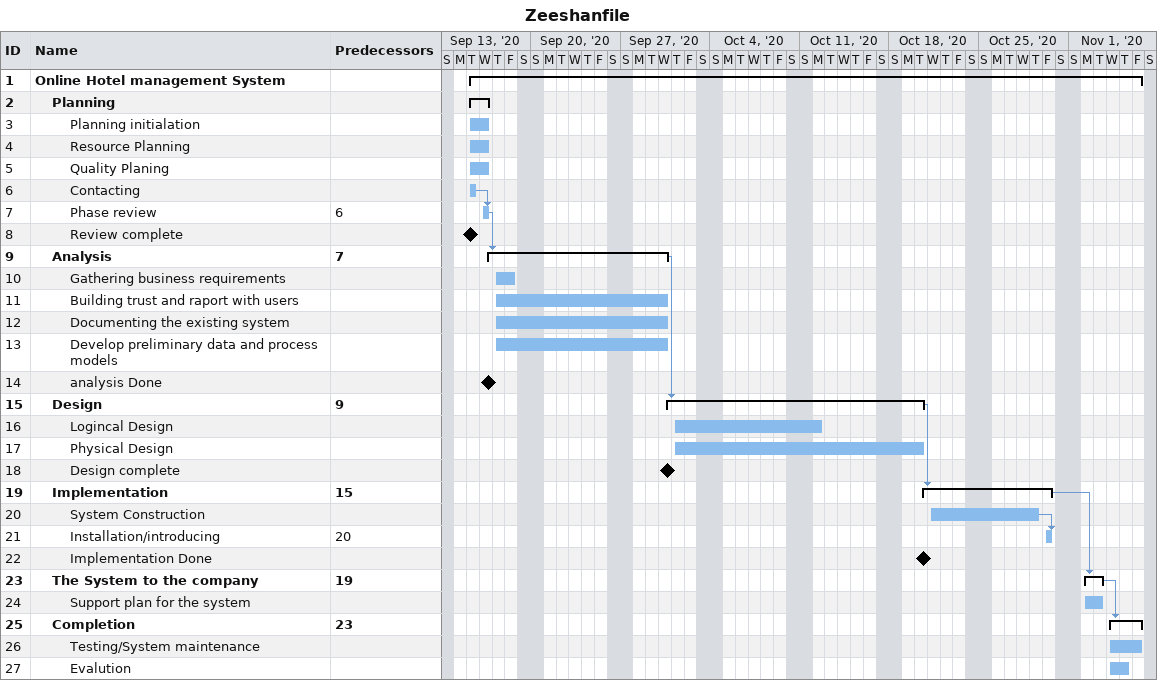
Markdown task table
Zeeshanfile

| ID | Level | Task | Start | Finish | Predecessors |
|---|---|---|---|---|---|
| 1 | 1 | **Online Hotel management System** | 2020-09-15 | 2020-11-06 |  |
| 2 | 2 | **Planning** | 2020-09-15 | 2020-09-16 |  |
| 3 | 3 | Planning initialation | 2020-09-15 | 2020-09-16 |  |
| 4 | 3 | Resource Planning | 2020-09-15 | 2020-09-16 |  |
| 5 | 3 | Quality Planing | 2020-09-15 | 2020-09-16 |  |
| 6 | 3 | Contacting | 2020-09-15 | 2020-09-15 |  |
| 7 | 3 | Phase review | 2020-09-16 | 2020-09-16 | 6 |
| 8 | 3 | Review complete (milestone) | 2020-09-15 | 2020-09-15 |  |
| 9 | 2 | **Analysis** | 2020-09-16 | 2020-09-30 | 7 |
| 10 | 3 | Gathering business requirements | 2020-09-17 | 2020-09-18 |  |
| 11 | 3 | Building trust and raport with users | 2020-09-17 | 2020-09-30 |  |
| 12 | 3 | Documenting the existing system | 2020-09-17 | 2020-09-30 |  |
| 13 | 3 | Develop preliminary data and process models | 2020-09-17 | 2020-09-30 |  |
| 14 | 3 | analysis Done (milestone) | 2020-09-16 | 2020-09-16 |  |
| 15 | 2 | **Design** | 2020-09-30 | 2020-10-20 | 9 |
| 16 | 3 | Logincal Design | 2020-10-01 | 2020-10-12 |  |
| 17 | 3 | Physical Design | 2020-10-01 | 2020-10-20 |  |
| 18 | 3 | Design complete (milestone) | 2020-09-30 | 2020-09-30 |  |
| 19 | 2 | **Implementation** | 2020-10-20 | 2020-10-30 | 15 |
| 20 | 3 | System Construction | 2020-10-21 | 2020-10-29 |  |
| 21 | 3 | Installation/introducing | 2020-10-30 | 2020-10-30 | 20 |
| 22 | 3 | Implementation Done (milestone) | 2020-10-20 | 2020-10-20 |  |
| 23 | 2 | **The System to the company** | 2020-11-02 | 2020-11-03 | 19 |
| 24 | 3 | Support plan for the system | 2020-11-02 | 2020-11-03 |  |
| 25 | 2 | **Completion** | 2020-11-04 | 2020-11-06 | 23 |
| 26 | 3 | Testing/System maintenance | 2020-11-04 | 2020-11-06 |  |
| 27 | 3 | Evalution | 2020-11-04 | 2020-11-05 |  |
